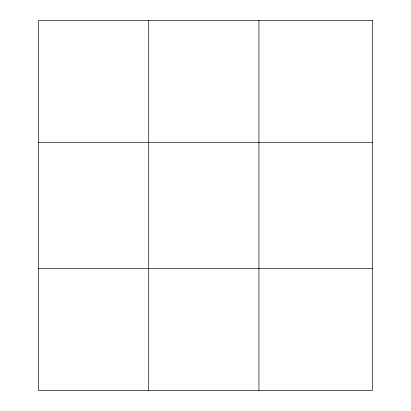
<?xml version="1.0" encoding="UTF-8"?>
<svg xmlns="http://www.w3.org/2000/svg" width="411" height="411" viewBox="0 0 411 411"><rect width="100%" height="100%" fill="white"/><g stroke="black" fill="none" stroke-linecap="round" stroke-linejoin="round"><path stroke-width="0.62" d="M148.715 390.45L148.715 20.55M258.94 390.45L258.94 20.55M38.49 142.617L372.51 142.617M38.49 268.383L372.51 268.383M372.51 20.55L372.51 390.45L38.49 390.45L38.49 20.55L372.51 20.55"/></g></svg>
